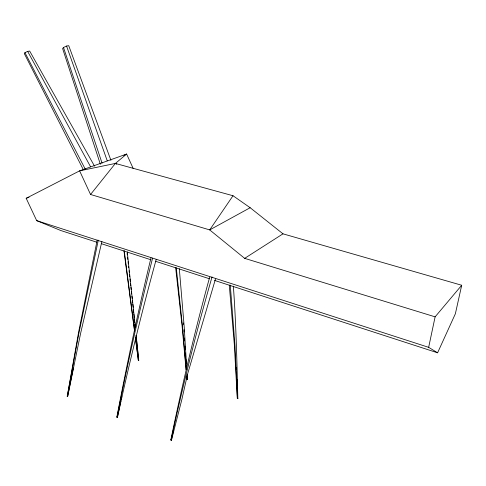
<?xml version="1.0" encoding="UTF-8"?>
<svg xmlns="http://www.w3.org/2000/svg" width="486" height="486" viewBox="0 0 486 486"><rect width="100%" height="100%" fill="white"/><g stroke="black" fill="none" stroke-linecap="round" stroke-linejoin="round"><path stroke-width="0.73" d="M101.866 241.542L80.67 333.123L67.663 396.4L67.25 396.351L78.696 331.683L97.188 240.145M67.25 396.351L78.963 332.892L98.287 240.187M156.176 259.524C141.791 311.824 128.997 364.476 117.387 417.45L116.877 417C127.046 363.71 138.231 310.657 150.982 257.902M67.663 396.4L71.406 377.567M71.709 376.091L73.38 367.963M116.968 417.407C127.551 364.038 139.318 310.955 152.574 258.169M461.7 285.252L455.376 313.762L437.594 352.8L428.658 347.338L435.116 316.848L461.7 285.252L282.992 233.833L250.162 207.722L233.013 195.737L115.395 163.43L79.613 170.859L26.183 198.294L36.693 220.638L60.817 230.528L96.908 242.241M215.474 279L187.608 373.989L181.819 399.662L171.424 440.328L170.853 439.848C182.165 385.204 194.856 330.936 209.691 277.117M117.387 417.45L120.874 401.029M121.202 399.571L121.852 396.661M170.999 440.286C182.912 385.38 196.472 330.936 212.042 276.929M171.424 440.328L171.995 436.963M172.354 435.499L173.423 431.106M233.013 195.737L209.697 229.908L90.548 194.485L79.613 170.859L126.615 154.05L133.219 168.52M94.539 166.151L29.664 51.042L27.647 51.382L24.956 52.664L24.3 53.6L83.3 169.644M90.548 194.485L115.395 163.43L126.615 154.05L123.936 155.405M110.917 160.277L68.733 45.672L66.564 46.049L63.502 47.5L62.621 48.576L100.371 164.292M250.162 207.722L209.697 229.908L244.671 258.358L282.992 233.833M26.183 198.294L29.02 197.249M237.271 398.168L237.836 398.575L237.271 398.168L234.288 344.088L229.277 285.118M186.952 378.794L187.462 379.177L186.952 378.794L186.727 376.535M135.6 339.289L138.37 360.478L138.747 360.418L136.183 335.553M138.279 360.053L138.656 359.992L136.056 335.431M170.853 439.848L171.279 439.891M116.877 417L117.296 417.049M67.202 395.981L67.615 396.029M244.671 258.358L435.116 316.848M36.693 220.638L428.658 347.338M101.24 243.644L151.043 259.81M155.374 261.213L209.509 278.782M214.563 280.422L437.594 352.8M115.395 163.43L116.689 164.195M27.647 51.382L90.572 166.783M24.956 52.664L85.281 169.207M66.564 46.049L107.236 160.793M63.502 47.5L102.066 163.168M138.656 359.992L138.747 360.418M123.96 250.776L134.549 331.13M124.234 250.843L134.658 331.203M135.418 337.211L138.37 360.478M127.107 253.376L127.283 254.883M127.539 257.149L127.794 259.409M128.049 261.668L128.304 263.934M128.559 266.194L128.729 267.701M129.069 270.72L129.24 272.227M129.501 274.487L129.756 276.753M130.011 279.013L130.266 281.279M130.521 283.538L130.777 285.798M130.947 287.311L131.202 289.571M131.457 291.788L131.706 294M131.961 296.217L132.21 298.428M132.465 300.646L132.714 302.863M132.885 304.339L133.219 307.292M127.271 251.924L135.339 327.291M175.659 267.804L182.043 325.492L186.071 369.755M176.26 267.671L182.59 327.37L186.187 369.567M133.437 309.509L133.729 312.462M133.875 313.938L134.239 317.631M134.385 319.114L134.744 322.801M134.889 324.284L135.108 326.495M186.873 377.008L187.08 379.244M183.471 322.965L183.611 324.472M179.316 268.734L184.224 327.102L186.703 367.969M230.285 285.142L235.017 346.075L237.441 398.642M184.929 346.214L185.154 349.24M185.433 353.018L185.713 356.797M185.883 359.069L186.217 363.607M187.055 374.949L187.335 378.728M187.159 374.694L187.462 379.177M183.939 329.721L184.073 331.968M184.425 337.958L184.601 340.959M233.359 286.193C236.105 323.615 236.907 361.08 237.836 398.575M236.427 367.301L236.518 369.554M236.913 379.317L237.15 385.325M237.423 392.087L237.666 398.095"/></g></svg>
